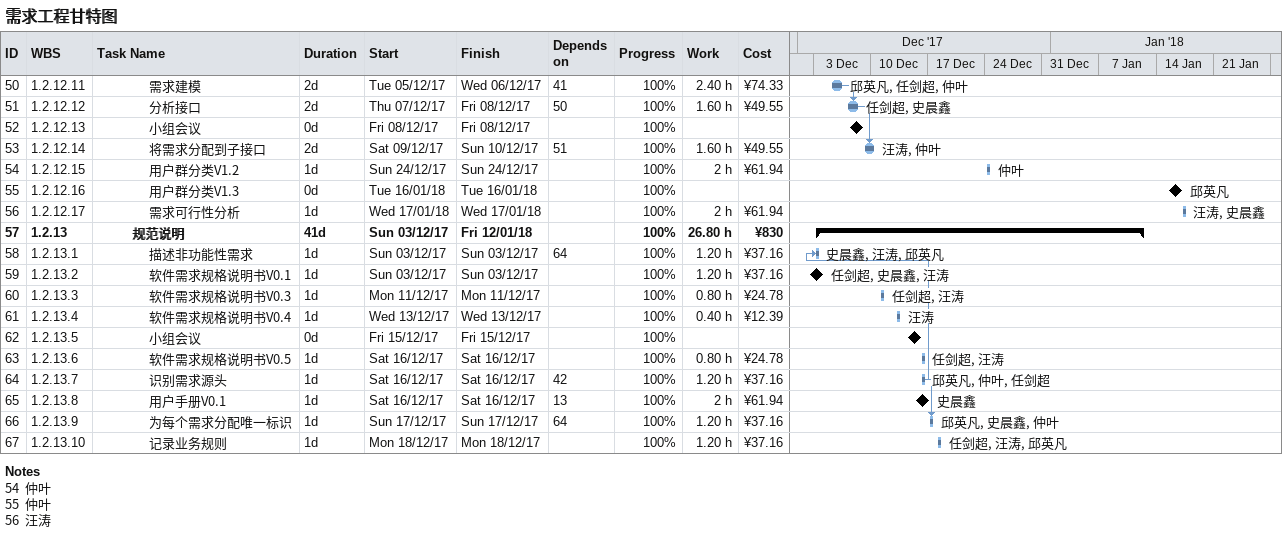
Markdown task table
需求工程甘特图

| ID | WBS | Task | Duration | Start | Finish | Predecessors | Resources | % complete | Work (h) | Cost (¥) |
|---|---|---|---|---|---|---|---|---|---|---|
| 50 | 1.2.12.11 | 需求建模 | 2d | 2017-12-05 | 2017-12-06 | 41 | 邱英凡, 任剑超, 仲叶 | 100 | 2.40 | 74.33 |
| 51 | 1.2.12.12 | 分析接口 | 2d | 2017-12-07 | 2017-12-08 | 50 | 任剑超, 史晨鑫 | 100 | 1.60 | 49.55 |
| 52 | 1.2.12.13 | 小组会议 | 0d | 2017-12-08 | 2017-12-08 |  |  | 100 |  |  |
| 53 | 1.2.12.14 | 将需求分配到子接口 | 2d | 2017-12-09 | 2017-12-10 | 51 | 汪涛, 仲叶 | 100 | 1.60 | 49.55 |
| 54 | 1.2.12.15 | 用户群分类V1.2 | 1d | 2017-12-24 | 2017-12-24 |  | 仲叶 | 100 | 2 | 61.94 |
| 55 | 1.2.12.16 | 用户群分类V1.3 | 0d | 2018-01-16 | 2018-01-16 |  | 邱英凡 | 100 |  |  |
| 56 | 1.2.12.17 | 需求可行性分析 | 1d | 2018-01-17 | 2018-01-17 |  | 汪涛, 史晨鑫 | 100 | 2 | 61.94 |
| 57 | 1.2.13 | **规范说明** | 41d | 2017-12-03 | 2018-01-12 |  |  | 100 | 26.80 | 830 |
| 58 | 1.2.13.1 | 描述非功能性需求 | 1d | 2017-12-03 | 2017-12-03 | 64 | 史晨鑫, 汪涛, 邱英凡 | 100 | 1.20 | 37.16 |
| 59 | 1.2.13.2 | 软件需求规格说明书V0.1 | 1d | 2017-12-03 | 2017-12-03 |  | 任剑超, 史晨鑫, 汪涛 | 100 | 1.20 | 37.16 |
| 60 | 1.2.13.3 | 软件需求规格说明书V0.3 | 1d | 2017-12-11 | 2017-12-11 |  | 任剑超, 汪涛 | 100 | 0.80 | 24.78 |
| 61 | 1.2.13.4 | 软件需求规格说明书V0.4 | 1d | 2017-12-13 | 2017-12-13 |  | 汪涛 | 100 | 0.40 | 12.39 |
| 62 | 1.2.13.5 | 小组会议 | 0d | 2017-12-15 | 2017-12-15 |  |  | 100 |  |  |
| 63 | 1.2.13.6 | 软件需求规格说明书V0.5 | 1d | 2017-12-16 | 2017-12-16 |  | 任剑超, 汪涛 | 100 | 0.80 | 24.78 |
| 64 | 1.2.13.7 | 识别需求源头 | 1d | 2017-12-16 | 2017-12-16 | 42 | 邱英凡, 仲叶, 任剑超 | 100 | 1.20 | 37.16 |
| 65 | 1.2.13.8 | 用户手册V0.1 | 1d | 2017-12-16 | 2017-12-16 | 13 | 史晨鑫 | 100 | 2 | 61.94 |
| 66 | 1.2.13.9 | 为每个需求分配唯一标识 | 1d | 2017-12-17 | 2017-12-17 | 64 | 邱英凡, 史晨鑫, 仲叶 | 100 | 1.20 | 37.16 |
| 67 | 1.2.13.10 | 记录业务规则 | 1d | 2017-12-18 | 2017-12-18 |  | 任剑超, 汪涛, 邱英凡 | 100 | 1.20 | 37.16 |

Notes
- 54: 仲叶
- 55: 仲叶
- 56: 汪涛
